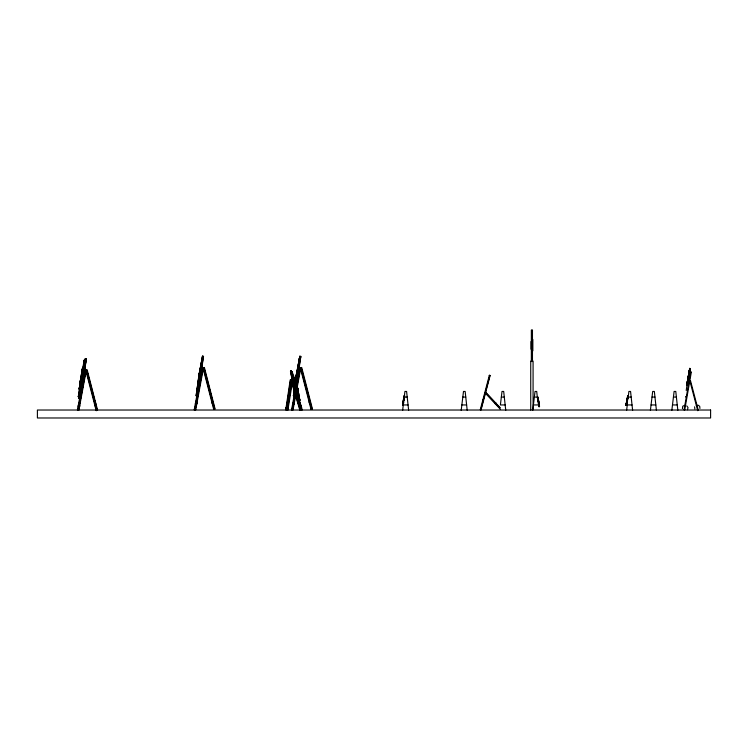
<?xml version="1.0" encoding="UTF-8"?>
<svg xmlns="http://www.w3.org/2000/svg" width="748" height="748" viewBox="0 0 748 748"><rect width="100%" height="100%" fill="white"/><g stroke="black" fill="none" stroke-linecap="round" stroke-linejoin="round"><path stroke-width="1.12" d="M197.631 386.716L198.603 379.619M78.353 396.496L79.559 396.973L78.325 396.777L80.793 378.497L80.906 377.852L82.13 378.049M83.15 368.399L84.253 360.125L85.478 360.321L84.178 360.442L80.821 378.423M85.478 360.349L84.253 360.125M82.056 372.139L82.495 368.194L80.214 381.48L80.288 380.928M82.448 372.205L82.28 369.783M200.286 374.327L202.194 358.04M299.611 358.086L297.377 375.421L299.518 358.04M200.127 370.746L200.184 370.756M200.268 369.194L200.642 367.38L200.66 367.857M297.582 369.68L298.013 367.567M299.864 403.378L300.285 404.902L299.761 402.733L300.378 404.892L299.892 403.125M402.639 404.565L402.639 405.238L402.835 404.528M402.723 405.248L402.798 404.593M404.5 396.141L404.229 395.832M626.057 405.351L626.132 404.687M626.497 404.677L626.254 405.341L626.291 404.715M627.796 396.412L627.871 395.748M627.993 396.262L627.955 395.767M294.74 379.984L295.133 384.528L294.375 378.133L298.069 389.717L296.638 387.81L298.069 389.717M84.169 360.704L85.384 360.91L84.159 360.686L83.692 364.239M197.706 386.473L197.659 386.333M79.849 387.324L79.279 389.035L79.634 387.015M80.26 380.788L80.597 381.536L80.877 380.629L79.092 389.016L79.662 389.091L79.26 388.782M81.794 373.486L81.252 377.029M200.875 368.745L202.184 358.049L198.678 376.328M85.45 360.405L84.215 360.265M197.556 386.735L197.799 386.314L196.098 395.729L197.117 395.898L200.212 375.15M294.366 389.409L293.899 394.168L294.338 391.298M296.909 372.682L297.012 373.177L297.003 371.737M81.354 374.991L82.224 369.456M402.639 410.315L403.294 404.949L408.062 404.949M404.388 395.944L404.93 391.447L406.594 391.447L408.651 410.315M461.207 410.315L463.489 391.447L465.153 391.447L467.21 410.315M532.754 410.315L535.044 391.447L536.709 391.447L537.316 397.066L534.362 397.066M626.618 410.315L627.263 404.949L632.032 404.949M650.405 410.315L652.686 391.447L654.35 391.447L656.407 410.315M671.835 410.315L674.116 391.447L675.781 391.447L677.838 410.315M196.5 393.859L198.856 375.748M200.193 374.309L200.604 370.971M295.544 380.526L299.471 358.189M294.394 390.147L293.927 393.457M295.619 380.134L296.152 375.87M402.602 404.733L402.723 403.817M402.761 404.762L402.882 403.845M404.341 396.113L403.873 398.104M626.226 403.939L626.179 404.874L626.525 402.994M627.198 400.666L626.553 405.388L627.609 400.591M627.712 397.16L627.834 396.234M627.871 397.188L627.918 396.253M628.236 396.487L627.815 399.357M198.622 376.543L199.791 371.55L196.584 393.878L197.182 390.596M198.772 382.686L200.174 375.393L198.472 383.743M200.595 367.848L200.473 369.147L200.483 368.661M297.872 368.671L297.919 367.848M299.901 402.77L300.603 404.827L299.985 403.05M83.075 368.792L83.383 366.52M80.036 393.28L80.345 390.998M80.803 387.586L82.112 378.161M83.075 378.095L85.225 362.163M84.833 365.183L85.141 362.902M198.753 376.478L198.538 377.17M297.536 375.15L296.189 383.705M403.294 402.013L404.201 396.16M403.144 405.089L403.752 399.18M626.861 401.218L627.778 396.309M80.653 379.423L81.111 376.721M82.018 378.759L80.7 379.068L82.112 379.105L82.766 378.357L81.663 386.146M80.887 377.964L82.748 378.338L79.886 398.347L78.867 398.188L81.56 379.273M81.738 378.179L85.253 358.675L86.3 358.806L84.561 371.064M79.737 395.795L79.438 398.011L78.867 398.188M80.055 393.57L80.373 391.344M80.849 388.006L82.205 378.497L80.84 378.217M84.917 361.125L85.281 358.647L85.749 358.975L84.954 364.547M83.065 377.637L84.646 366.492M83.57 377.721L86.272 358.834L82.598 379.395L82.093 379.311M199.314 376.674L198.809 376.59L196.098 395.729L196.64 395.57M202.428 356.469L202.951 356.534L199.295 376.87L198.94 375.739L199.968 376.02M197.575 388.904L197.893 386.679M198.36 383.621L198.987 379.171M200.586 369.577L200.903 367.352M201.175 365.37L202.484 356.207L203.503 356.375L200.642 376.375L199.623 376.216M200.109 376.319L202.643 358.488M200.894 371.027L201.212 368.792M201.521 366.567L201.838 364.341M202.156 362.107L202.951 356.534M296.04 376.683L295.862 377.17L297.124 376.955L300.827 356.375L299.78 356.235L296.227 375.982L296.732 376.066M293.394 395.748L294.413 395.916L293.422 395.729L294.394 388.829M295.292 382.396L296.124 376.59L296.638 376.674M296.227 375.982L297.424 375.748L296.928 378.366M295.843 382.509L296.788 375.833M296.947 376.216L297.489 376.057L296.844 378.348M298.34 366.483L299.808 356.207M294.572 394.804L295.049 391.466M295.993 384.79L297.321 375.805M299.967 358.488L297.433 376.319L297.938 376.403L300.827 356.375M299.752 356.469L300.649 357.451M81.635 377.095L81.962 374.851M297.872 368.222L297.798 369.147M686.851 384.491L686.758 385.089L686.879 384.453M689.665 368.829L689.759 368.231L689.525 369.624M199.604 372.541L199.716 371.878M402.695 403.957L402.873 402.835M402.854 403.985L403.032 402.863M404.509 398.086L404.649 397.104M626.188 404.079L626.366 402.966M626.356 404.107L626.553 401.816M627.563 398.142L627.74 397.02M627.722 398.17L627.899 397.048M197.566 386.501L197.799 385.921M199.968 373.084L200.314 370.653L199.501 371.634M81.298 376.805L81.925 373.037M81.382 376.917L81.551 375.786L81.766 376.983M285.745 409.801L290.215 379.9L291.047 380.021L286.54 409.923M286.157 409.857L290.645 379.965M287.082 410.016L291.393 381.274M287.456 410.072L291.954 380.18M287.858 410.138L292.739 380.124M79.849 386.903L80.13 381.405M81.943 375.851L81.429 376.281L82.046 374.907M198.164 382.836L198.716 379.526M79.69 387.894L79.484 389.072L79.699 388.249M198.211 383.668L198.856 379.124M296.423 378.002L296.891 374.589M80.12 383.032L80.167 385.276M199.005 377.478L199.286 375.318M297.592 371.335L296.825 371.634L296.068 376.833L297.106 371.55M296.161 378.553L296.61 375.318M539.327 405.93L539.261 406.379M80.317 382.322L79.157 388.923L79.634 389.054M80.326 382.537L80.223 383.228L80.429 382.667M81.822 376.347L81.551 375.524M402.845 402.938L403.49 399.18M403.004 402.966L403.209 401.723M403.883 399.151L404.238 396.889L403.836 400.414L403.985 399.114M626.497 403.088L626.712 401.844M627.385 399.282L627.591 398.039L627.544 399.31M79.812 385.931L81.046 378.292M297.349 373.093L297.639 370.924L297.199 373.598M297.657 369.615L297.732 368.727M296.002 376.328L299.434 358.367M80.644 381.396L81.205 378.264M686.795 384.818L686.991 383.696M687.066 384.865L687.262 383.743M200.352 368.717L200.688 367.333M286.054 407.669L288.27 407.595L288.064 408.791L286.297 408.67L286.054 407.669L287.821 407.8L288.064 408.791M288.27 407.595L286.905 407.538L286.297 408.67M403.191 401.769L403.424 400.489M404.107 400.461L404.322 399.236M626.609 401.882L626.759 400.591M626.693 401.9L626.918 400.619M687.206 382.424L686.935 383.995L687.272 382.331M689.31 370.896L689.581 369.325M687.206 384.042L687.477 382.471M689.581 370.943L689.721 368.502L689.245 370.98M689.852 369.381L689.291 372.607M687.16 382.667L687.496 380.76M689.357 370.653L689.151 372.569L689.665 369.419M687.431 382.714L687.767 380.807M684.055 409.923L690.703 371.831L691.358 371.943L684.71 410.035M200.053 376.029L199.912 376.468M687.468 380.928L687.842 378.815M688.674 374.505L689.048 372.392M687.964 378.927L686.898 385.108L687.309 383.677M689.189 372.411L688.441 376.618M687.739 380.975L688.113 378.862M688.945 374.552L689.319 372.439M297.274 386.342L299.864 400.292L294.796 386.043L292.206 371.99L297.274 386.239L296.264 386.379M298.929 400.535L293.852 386.305L291.337 372.354M403.565 400.573L403.022 403.415L404.285 396.178M627.385 398.132L626.385 403.565L626.815 402.134M688.964 372.504C684.747 396.851 690.198 366.688 688.207 376.73M688.095 378.956L688.487 376.768M688.581 376.646L688.964 374.458M688.955 376.852L687.562 384.883L690.441 368.699L689.048 376.73M687.552 380.816L687.926 378.694M687.683 380.835L688.74 374.57M688.861 374.673L689.235 372.551M687.823 380.863L688.871 374.589M82.411 377.357L85.749 358.975M81.42 386.866L81.831 384.575M82.252 382.275L82.963 378.497M79.578 397.188L78.914 397.936M82.757 382.359L83.374 378.918M83.019 381.115L83.439 378.815M202.222 358.283L198.818 376.076M198.809 376.59L199.8 376.955L203.503 356.375L202.465 356.235M198.903 375.982L202.484 356.207M198.416 382.864L199.033 379.414M199.033 382.135L200.277 375.244M197.089 395.916L197.285 394.832M198.51 387.96L198.921 385.659M199.548 382.219L200.81 375.318L199.8 375.15M296.619 376.87L300.275 356.534M293.422 395.729L294.282 390.895M296.152 383.285L297.582 375.487M296.657 383.369L298.115 375.328M688.936 372.672L689.282 370.746M687.234 382.574L687.58 380.648M689.104 372.532L689.422 370.774M687.851 380.695L687.122 383.948M689.207 372.719L689.553 370.793M84.552 371.606L84.805 370.279L86.805 370.213L97.203 410.446M85.253 370.157L85.01 371.485L84.505 371.391M85.3 370.382L85.057 371.7L84.047 371.513L84.29 370.195L85.3 370.382L77.942 410.1M201.754 369.166L202.007 367.848L204.008 367.773L214.695 409.119L213.704 409.38L203.007 368.035M202.502 367.941L202.259 369.26L201.249 369.073L201.502 367.754L202.502 367.941L194.723 409.932M299.078 369.166L299.331 367.848L301.332 367.773M297.227 387.202L300.799 367.904L299.789 367.717L299.537 369.045L299.032 368.951M403.34 400.479L403.883 398.001M403.705 400.535L404.771 395.898M627.198 399.348L626.833 400.601L627.301 398.123M626.946 401.798L628.273 396.019M687.487 381.751L689.291 370.971L687.459 381.789M297.751 368.278L297.882 367.586M689.516 371.036L689.806 369.447M687.253 383.976L687.543 382.387M77.427 410.007L84.795 370.288M78.409 409.969L85.768 370.251L84.748 370.064M78.447 410.194L85.805 370.475L96.212 410.699M78.914 410.063L86.272 370.344L85.263 370.157M201.997 367.848L194.218 409.839L195.228 410.026L202.97 367.81L201.951 367.633M196.041 402.901L196.995 403.069L196.789 404.079L195.331 403.808L195.911 403.565L196.995 397.225M199.735 382.471L200.782 376.796M201.203 374.524L202.465 367.717L203.475 367.904L195.696 409.895L195.191 409.801M294.899 391.681L291.542 409.839L292.552 410.026L295.497 394.14M296.161 384.874L299.322 367.848M292.047 409.932L294.993 394.046M296.675 384.968L299.789 367.717M296.76 387.324L300.294 367.81L299.275 367.633M295.544 396.281L293.02 409.895L292.515 409.801M79.681 389.558L78.344 396.767M82.336 376.964L84.992 362.817M81.523 386.501L81.925 384.322M82.542 381.059L82.953 378.881L82.486 381.443M689.478 369.69L689.965 368.586M686.823 384.781L687.038 383.631M196.649 393.85L197.107 391.316M295.797 383.743L296.423 380.508M293.973 393.85L294.431 391.316M295.89 383.761L296.517 380.526M79.83 383.163L80.485 380.564M403.49 399.226L403.808 397.992M403.209 402.863L403.443 401.62M403.883 401.695L403.453 403.836M626.712 402.994L626.946 401.741M626.787 403.004L627.105 401.769L626.656 404.051M82.486 368.128L82.345 368.811M78.129 406.248L78.839 405.341L79.784 405.51L79.587 406.519L78.194 405.902M79.335 405.435L79.587 406.519M196.49 402.976L195.911 403.565M196.341 404.014L196.995 403.069M292.72 403.462L294.114 404.079L294.31 403.069L293.366 402.901L293.169 403.537M293.814 402.976L294.114 404.079M80.522 381.471L80.644 380.854M403.714 398.076L403.939 396.945M402.994 403.901L403.219 402.77M403.153 403.929L403.387 402.798M627.207 398.207L627.441 397.076M627.366 398.235L627.6 397.104M626.721 402.901L626.31 404.827L626.674 403.92M626.497 404.023L626.88 402.929M626.889 400.76L626.31 403.555L627.74 397.216M300.126 402.77L300.705 404.799C299.2 405.033 299.471 401.115 300.004 404.275M627.422 397.216L627.619 396.281M80.784 378.909L80.644 379.488L81.177 378.974M81.429 376.281L81.551 375.786M687.477 409.717L688.02 407.604L686.786 405.884M480.796 409.801L489.865 375.412M404.098 396.318L404.5 395.842M627.6 396.449L627.759 395.776M627.759 396.477L627.918 395.804M626.17 405.332L626.338 404.649M626.328 405.36L626.469 404.855M295.871 384.528L297.769 389.792M684.644 405.332L682.746 406.229L682.419 408.651M295.432 384.444C298.499 398.693 299.509 395.196 296.937 387.726M299.864 408.988L301.874 409.549L299.714 409.885L299.481 409.109L301.668 408.913M299.481 409.109L301.248 408.894L299.331 401.807L301.229 408.969L301.687 408.062L301.051 405.725M300.023 409.493L300.49 409.642M301.799 409.287L301.248 408.894M299.892 410.278L290.944 380.18L291.739 379.947L292.057 380.966M292.318 380.236L293.141 380.012M300.275 410.156L291.346 380.059L292.141 379.834M294.291 380.115L294.375 378.133M291.271 372.411L292.225 371.99M291.281 372.485L292.216 372.158M292.318 372.42L291.383 372.747M294.338 378.179L295.572 383.5M294.768 382.2L295.441 385.098M295.142 385.024L295.741 385.014M295.834 384.846L296.75 386.894L296.133 384.762M293.749 385.875L294.656 385.444L293.712 385.697L293.88 386.305L299.565 401.424L298.714 401.629L293.525 386.594L290.486 371.12L291.271 370.915L293.758 385.865C293.496 387.305 295.666 386.903 294.712 385.716M293.861 386.192L294.777 385.837L293.889 386.305M294.815 385.996L293.852 386.305L299.499 401.414L298.92 398.048M297.124 385.716L296.152 385.893L297.227 386.183M293.955 386.52C296.33 385.566 293.02 387.445 293.3 385.781L293.758 385.865M295.703 386.071L298.321 394.271L296.797 388.128M293.973 386.725L294.918 386.473M296.208 386.192L297.18 385.912M296.217 386.23L297.218 386.015M296.217 386.538L297.311 386.351L296.442 386.922M296.367 386.791L297.311 386.351M296.479 387.099L297.405 386.763M297.021 388.521L297.657 388.362M296.638 387.81L297.152 389.362L297.919 389.184M296.507 388.212L297.068 389.717L297.751 389.568M298.022 394.355L298.695 394.205L297.723 390.26M298.471 394.327L297.816 391.316M297.891 393.439L298.48 393.336M297.751 393.607L298.274 393.551M297.91 394.149L298.405 394.074M299.733 399.75L298.742 400.002L299.742 399.787L297.311 386.538M299.845 400.058L298.798 400.302L299.873 400.274M298.826 400.376L299.864 400.189M298.658 401.62L299.714 401.741L298.648 401.526L300.724 409.175M299.144 401.854L301.079 408.866L300.874 408.23M300.238 404.21L299.677 403.172M300.5 404.818L299.78 403.378L300.49 404.172M300.21 404.864L299.817 403.396L300.182 404.603M300.257 404.359L300.603 404.799M301.061 408.23L300.275 405.697L300.761 405.594M300.846 405.771L300.967 408.23M300.752 406.089L301.566 407.595M301.201 408.221L301.173 406.809L301.547 408.127L300.5 408.333L301.706 409.109M300.761 407.146L301.341 408.202M301.014 407.641L300.79 405.594L301.322 408.127M300.883 407.828L301.575 407.735M300.64 408.894L301.538 408.473M292.197 376.244L290.561 371.139L291.337 370.933L296.199 385.07M290.71 371.952L290.981 371.223M293.525 386.594L294.273 386.202M298.882 400.704L298.789 401.639L297.928 397.141M696.313 405.369L696.949 405.201M696.481 406.005L697.117 405.837M214.068 409.062L215.069 408.81L204.372 367.464L203.381 367.717L214.199 409.25M311.392 409.062L312.393 408.81L301.696 367.464L300.705 367.717L311.523 409.25M538.635 400.563L538.083 398.469L539.177 404.743L537.84 397.515M538.56 401.91C540.636 417.674 535.961 390.512 537.765 398.497M538.99 403.35L538.971 404.733M291.346 380.059L291.655 381.078L292.44 380.854L292.122 379.834M404.247 397.066L407.202 397.066M462.806 397.066L465.77 397.066M501.338 397.066L504.292 397.066M631.181 397.066L628.226 397.066L628.9 391.447L630.564 391.447L632.621 410.315M652.004 397.066L654.958 397.066M673.434 397.066L676.398 397.066M461.853 404.949L466.621 404.949M505.152 404.949L500.384 404.949L502.02 391.447L503.685 391.447L505.742 410.315M533.408 404.949L538.177 404.949M651.05 404.949L655.818 404.949M672.48 404.949L677.249 404.949M300.481 406.089L301.135 406.052M291.552 380.124L292.365 380.236M85.59 359.807L86.123 359.882M293.44 395.496L293.964 395.57M80.859 378.086L82.084 378.282M80.793 378.497L82.046 378.619M80.681 379.189L82.57 379.442M80.662 379.311L81.878 379.619M79.943 382.48L80.513 382.649M79.971 382.967L80.513 383.098M79.307 387.829L79.812 387.913M78.344 396.59L79.578 396.917M686.963 385.407L686.215 390.456M286.101 407.398L286.905 407.538M690.563 372.616L689.918 372.495L690.451 373.261M689.067 381.2L688.412 381.087L688.955 381.854M686.365 396.683L685.71 396.571L686.253 397.338M684.803 405.612L685.458 405.725M684.691 406.267L685.346 406.379M201.708 368.951L202.212 369.045M293.366 402.901L294.31 403.069M489.286 375.599L489.781 375.73M482.89 399.825L483.386 399.956M482.806 400.143L483.563 400.339M697.959 405.117L699.698 406.295L699.932 408.464M500.15 407.707L485.854 392.41L485.19 393.027L500.281 409.175M485.611 392.625L499.916 407.931M299.92 404.154L300.023 404.668L299.808 404.023M300.098 403.35L299.929 403.611M296.002 385.987L295.236 384.061M300.35 403.574L300.303 403.911M300.705 405.818L300.902 406.416M290.944 371.204L291.168 371.85M290.486 371.12L293.59 386.613M290.561 371.139L291.299 373.289M294.132 386.753L295.245 389.97M296.358 393.196L298.957 400.713M293.366 385.781L295.226 391.157M295.965 393.298L298.714 401.629M301.154 406.847L300.472 405.799M300.406 404.556L300.191 403.368M300.939 407.305L301.014 406.314M300.864 409.016L301.107 409.792M299.06 400.077L302.042 410.11M298.34 399.077L301.313 409.109L298.312 399.077M296.937 395.851L300.939 409.221M291.72 379.947L300.64 410.044M301.238 407.735L301.061 407.099M310.121 402.031L310.448 403.172L309.522 403.434L309.102 401.947L310.523 401.554L309.7 402.153L310.018 403.294M309.532 401.826L309.953 403.312M212.769 401.667L213.124 403.172L212.198 403.434L211.778 401.947L213.199 401.554L212.376 402.153L212.694 403.294M95.566 404.107L95.922 405.612L94.996 405.874L94.575 404.388L95.996 403.985L95.164 404.584L95.492 405.734M95.005 404.266L95.426 405.753M300.322 404.219L300.49 404.659L300.331 404.042M538.027 397.656L537.775 397.001L537.868 397.684M539.28 405.865L539.448 406.538M539.121 405.893L539.373 406.557L539.486 405.902M698.351 410.521L690.46 380.545L689.824 380.713L697.716 410.689M297.068 389.717L297.517 391.4M299.77 403.845L299.649 403.35M301.201 367.595L312.019 409.119L311.028 409.38L300.331 368.035M203.877 367.595L214.573 408.941M97.577 410.128L87.17 369.895L86.179 370.157L96.707 410.568M86.675 370.026L97.081 410.259M297.302 389.82L297.424 390.344M298.798 402.087L299.696 401.667L299.022 401.47M537.915 397.506L538.205 398.422M539.112 405.098L539.308 406.033M538.943 405.126L539.149 406.061M295.077 382.275L295.647 384.846M538.102 398.301L538.41 399.413M539.13 405.238L538.195 400.648M538.738 404.135L539.046 405.257M538.242 399.348L538.476 400.591M538.513 402.985L538.831 404.219L537.868 399.282M298.854 397.861L299.499 401.237M298.676 399.095L299.116 401.339M291.271 370.915L294.151 385.753M538.551 400.535L539.009 403.097M538.476 400.545L539.121 404.303L539.074 403.032M538.223 400.442L538.448 401.723M538.242 400.498L538.027 399.245L538.074 400.526M539.252 404.172L539.345 405.313M539.093 404.201L539.271 405.323M537.877 398.226L538.055 399.348M537.719 398.254L537.896 399.376M694.593 406.819L694.864 408.978M539.392 405.154L539.56 406.557M539.233 405.182L539.364 406.099M537.915 398.366L537.784 397.45L537.756 398.394M537.747 396.964L537.821 397.618M537.672 396.982L537.662 397.646M533.081 408.857L533.081 361.088L530.734 361.088L530.734 410.026M532.828 339.442L532.828 350.849M532.464 330.018L532.464 361.574M531.912 330.018L531.912 361.574M531.351 330.018L531.351 361.574M531.043 341.509L531.043 349.251M404.378 395.627L404.303 396.281L404.425 395.673M78.418 396.216L79.653 396.3L78.418 396.188M687.122 384.537L687.029 385.136L687.15 384.509M298.817 367.754L298.574 369.073L299.583 369.26L299.826 367.941L298.817 367.754M489.37 375.281L480.291 409.67L481.048 409.876L490.127 375.477L489.37 375.281M495.728 402.976L495.279 403.808L496.289 403.527L495.728 402.976M710.6 410.026L37.4 410.026L37.4 417.982L710.6 417.982L710.6 410.026"/></g></svg>
